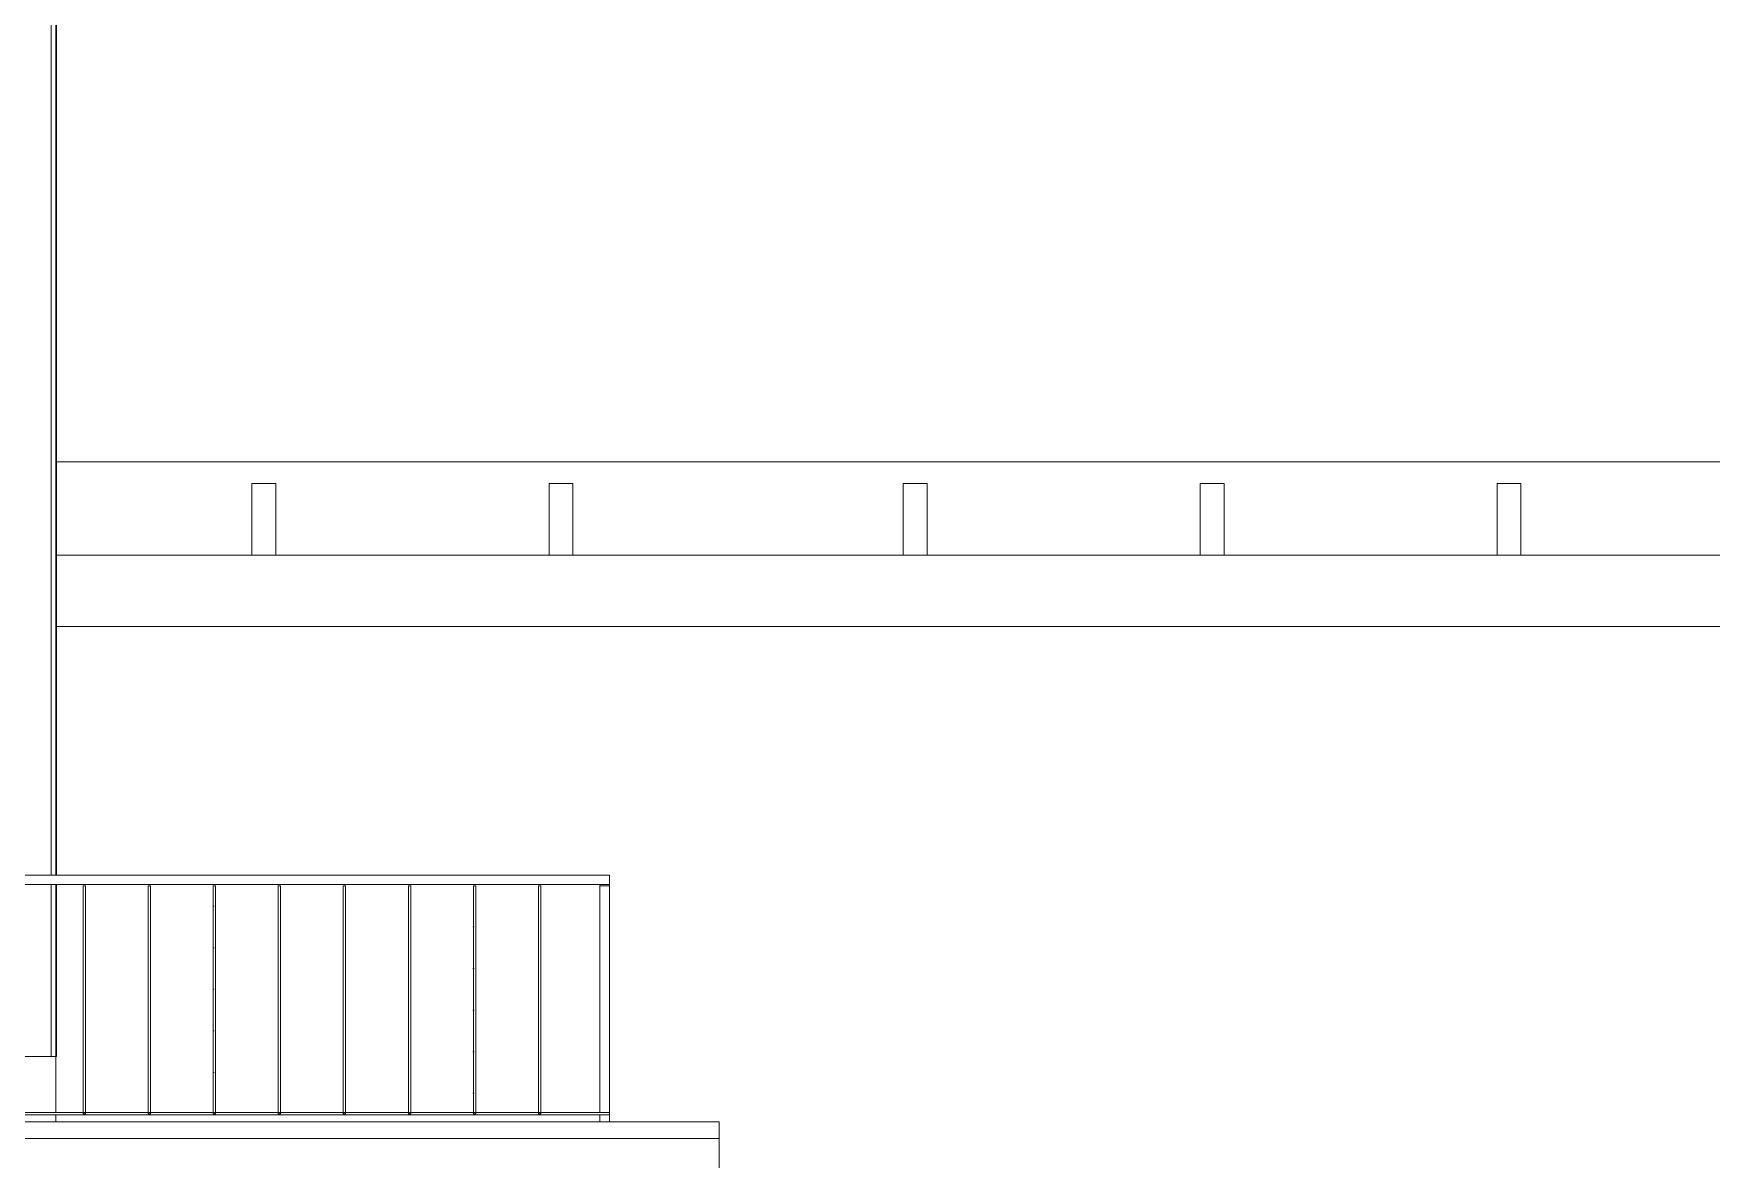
# Model space of a CAD drawing. Header units: metres. Extents: x -111189 to -108577, y -72951 to -72647.
# Drawn here: x -108845.873 to -108842.357, y -72945.691 to -72943.332 of the extents above; entities that cross this region are included whole.
import ezdxf

# ---------------------------------------------------------------- set-up
doc = ezdxf.new("R2010")
doc.units = ezdxf.units.M
doc.header["$MEASUREMENT"] = 0
for name, color, linetype in [('03 - COBERTURA', 7, 'Continuous'), ('03 - LAJES', 7, 'Continuous'), ('04 - TECTO FALSO', 7, 'Continuous'), ('05 - VIGA', 7, 'Continuous'), ('06 - ESCADAS _ GUARDAS', 7, 'Continuous'), ('06 - FORRA', 7, 'Continuous')]:
    doc.layers.add(name, color=color, linetype=linetype)
pattern_1 = [(360, (-108689.58989, -72946.075524), (0.021783658, 0.043567315), [0, -0.043567315])]

# ---------------------------------------------------------------- blocks, each defined once
blk = doc.blocks.new('Corte Elem_1069_1', base_point=(-108689.5899, -72946.0755))
at = {"layer": '03 - LAJES', "color": 7, "linetype": 'Continuous', "lineweight": 13}
blk.add_line((-108844.436, -72946.4956), (-108844.436, -72945.6474), dxfattribs=at)
blk = doc.blocks.new('Corte Elem_1079_1', base_point=(-108689.5899, -72946.0755))
at = {"layer": '03 - COBERTURA', "linetype": 'Continuous', "lineweight": 13}
h = blk.add_hatch(dxfattribs=at)
h.set_pattern_fill('DOTS_0001', color=251, style=0, pattern_type=2)
h.set_pattern_definition(pattern_1)
h.paths.add_polyline_path([(-108847.3358, -72943.1755), (-108847.3358, -72943.3008), (-108845.8358, -72943.3008), (-108845.8358, -72943.1755)])
at = {"layer": '03 - COBERTURA', "color": 7, "linetype": 'Continuous', "lineweight": 13}
for p, q in [((-108845.8358, -72945.0955), (-108845.8358, -72943.1755)), ((-108847.3358, -72943.3755), (-108847.2486, -72943.3793)), ((-108847.2486, -72943.3793), (-108847.1621, -72943.3907)), ((-108847.1621, -72943.3907), (-108847.077, -72943.4096)), ((-108847.077, -72943.4096), (-108846.9938, -72943.4358)), ((-108846.9938, -72943.4358), (-108846.9132, -72943.4692)), ((-108846.9132, -72943.4692), (-108846.8358, -72943.5095)), ((-108846.8358, -72943.5095), (-108846.7622, -72943.5564)), ((-108846.7622, -72943.5564), (-108846.693, -72943.6095)), ((-108846.693, -72943.6095), (-108846.6287, -72943.6684)), ((-108846.6287, -72943.6684), (-108846.5697, -72943.7327)), ((-108846.5697, -72943.7327), (-108846.5166, -72943.8019)), ((-108846.5166, -72943.8019), (-108846.4698, -72943.8755)), ((-108846.4698, -72943.8755), (-108846.4295, -72943.9529)), ((-108846.4295, -72943.9529), (-108846.3961, -72944.0335)), ((-108846.3961, -72944.0335), (-108846.3699, -72944.1167)), ((-108846.3699, -72944.1167), (-108846.351, -72944.2019)), ((-108846.351, -72944.2019), (-108846.3396, -72944.2884)), ((-108846.3396, -72944.2884), (-108846.3358, -72944.3755)), ((-108846.3358, -72944.3755), (-108846.3358, -72945.0955)), ((-108846.3358, -72945.1155), (-108846.3358, -72945.4755)), ((-108845.8358, -72945.4755), (-108845.8358, -72945.1155))]:
    blk.add_line(p, q, dxfattribs=at)
blk = doc.blocks.new('Corte Elem_1181_1', base_point=(-108689.5899, -72946.0755))
at = {"layer": '06 - FORRA', "color": 7, "linetype": 'Continuous', "lineweight": 13}
for p, q in [((-108845.8358, -72945.4755), (-108845.8258, -72945.4755)), ((-108845.8258, -72945.4755), (-108845.8258, -72945.593)), ((-108845.8258, -72945.598), (-108845.8258, -72945.6124))]:
    blk.add_line(p, q, dxfattribs=at)
blk = doc.blocks.new('Corte Elem_1183_1', base_point=(-108689.5899, -72946.0755))
at = {"layer": '06 - FORRA', "color": 7, "linetype": 'Continuous', "lineweight": 13}
for p, q in [((-108846.3143, -72945.4755), (-108846.3358, -72945.4755)), ((-108846.178, -72945.4755), (-108846.3093, -72945.4755)), ((-108846.0417, -72945.4755), (-108846.173, -72945.4755)), ((-108845.9053, -72945.4755), (-108846.0367, -72945.4755)), ((-108845.8358, -72945.4755), (-108845.9003, -72945.4755))]:
    blk.add_line(p, q, dxfattribs=at)
blk = doc.blocks.new('Corte Elem_1206_1', base_point=(-108689.5899, -72946.0755))
at = {"layer": '05 - VIGA', "color": 251, "linetype": 'Continuous', "lineweight": 13}
for p, q in [((-108845.415, -72944.425), (-108845.8246, -72944.425)), ((-108844.7925, -72944.425), (-108845.365, -72944.425)), ((-108844.0506, -72944.425), (-108844.7425, -72944.425)), ((-108843.4281, -72944.425), (-108844.0006, -72944.425)), ((-108842.8062, -72944.425), (-108843.3781, -72944.425)), ((-108842.1831, -72944.425), (-108842.7562, -72944.425)), ((-108841.2031, -72944.575), (-108845.8246, -72944.575))]:
    blk.add_line(p, q, dxfattribs=at)
blk = doc.blocks.new('Corte Elem_1208_1', base_point=(-108689.5899, -72946.0755))
at = {"layer": '05 - VIGA', "color": 251, "linetype": 'Continuous', "lineweight": 13}
for p, q in [((-108845.415, -72944.275), (-108845.415, -72944.425)), ((-108845.365, -72944.275), (-108845.415, -72944.275)), ((-108845.365, -72944.425), (-108845.365, -72944.275)), ((-108845.415, -72944.425), (-108845.365, -72944.425))]:
    blk.add_line(p, q, dxfattribs=at)
blk = doc.blocks.new('Corte Elem_1209_1', base_point=(-108689.5899, -72946.0755))
at = {"layer": '05 - VIGA', "color": 251, "linetype": 'Continuous', "lineweight": 13}
for p, q in [((-108844.7925, -72944.275), (-108844.7925, -72944.425)), ((-108844.7425, -72944.275), (-108844.7925, -72944.275)), ((-108844.7425, -72944.425), (-108844.7425, -72944.275)), ((-108844.7925, -72944.425), (-108844.7425, -72944.425))]:
    blk.add_line(p, q, dxfattribs=at)
blk = doc.blocks.new('Corte Elem_1210_1', base_point=(-108689.5899, -72946.0755))
at = {"layer": '05 - VIGA', "color": 251, "linetype": 'Continuous', "lineweight": 13}
for p, q in [((-108844.0506, -72944.275), (-108844.0506, -72944.425)), ((-108844.0006, -72944.275), (-108844.0506, -72944.275)), ((-108844.0006, -72944.425), (-108844.0006, -72944.275)), ((-108844.0506, -72944.425), (-108844.0006, -72944.425))]:
    blk.add_line(p, q, dxfattribs=at)
blk = doc.blocks.new('Corte Elem_1211_1', base_point=(-108689.5899, -72946.0755))
at = {"layer": '05 - VIGA', "color": 251, "linetype": 'Continuous', "lineweight": 13}
for p, q in [((-108843.4281, -72944.275), (-108843.4281, -72944.425)), ((-108843.3781, -72944.275), (-108843.4281, -72944.275)), ((-108843.3781, -72944.425), (-108843.3781, -72944.275)), ((-108843.4281, -72944.425), (-108843.3781, -72944.425))]:
    blk.add_line(p, q, dxfattribs=at)
blk = doc.blocks.new('Corte Elem_1212_1', base_point=(-108689.5899, -72946.0755))
at = {"layer": '05 - VIGA', "color": 251, "linetype": 'Continuous', "lineweight": 13}
for p, q in [((-108842.8062, -72944.275), (-108842.8062, -72944.425)), ((-108842.7562, -72944.275), (-108842.8062, -72944.275)), ((-108842.7562, -72944.425), (-108842.7562, -72944.275)), ((-108842.8062, -72944.425), (-108842.7562, -72944.425))]:
    blk.add_line(p, q, dxfattribs=at)
blk = doc.blocks.new('Corte Elem_1215_1', base_point=(-108689.5899, -72946.0755))
at = {"layer": '05 - VIGA', "color": 251, "linetype": 'Continuous', "lineweight": 13}
blk.add_line((-108845.8246, -72944.2293), (-108840.8704, -72944.2293), dxfattribs=at)
blk = doc.blocks.new('Corte Elem_1221_1', base_point=(-108689.5899, -72946.0755))
at = {"layer": '06 - FORRA', "color": 251, "linetype": 'Continuous', "lineweight": 13}
blk.add_line((-108845.8247, -72945.4755), (-108845.8252, -72945.4755), dxfattribs=at)
blk = doc.blocks.new('Corte Elem_1224_1', base_point=(-108689.5899, -72946.0755))
at = {"layer": '04 - TECTO FALSO', "color": 7, "linetype": 'Continuous', "lineweight": 13}
for p, q in [((-108849.036, -72945.6124), (-108844.436, -72945.6124)), ((-108844.436, -72945.6474), (-108844.436, -72945.6124)), ((-108849.036, -72945.6474), (-108844.436, -72945.6474))]:
    blk.add_line(p, q, dxfattribs=at)
blk = doc.blocks.new('Corte Elem_1230_1', base_point=(-108689.5899, -72946.0755))
at = {"layer": '06 - FORRA', "color": 251, "linetype": 'Continuous', "lineweight": 13}
for p, q in [((-108845.8246, -72945.0955), (-108845.8246, -72943.1955)), ((-108845.8246, -72945.4755), (-108845.8246, -72945.1155)), ((-108845.8247, -72945.4755), (-108845.8246, -72945.4755))]:
    blk.add_line(p, q, dxfattribs=at)
blk = doc.blocks.new('Corte Elem_1291_1', base_point=(-108689.5899, -72946.0755))
at = {"layer": '06 - FORRA', "linetype": 'Continuous', "lineweight": 13}
h = blk.add_hatch(dxfattribs=at)
h.set_pattern_fill('DOTS_0001', color=251, style=0, pattern_type=2)
h.set_pattern_definition(pattern_1)
h.paths.add_polyline_path([(-108845.8357, -72942.7455), (-108845.8321, -72942.7455), (-108845.8321, -72943.1755), (-108845.8357, -72943.1755), (-108845.8357, -72944.7928), (-108845.8257, -72944.795), (-108845.8257, -72941.7994), (-108845.8307, -72941.7939), (-108845.8257, -72941.7939), (-108845.8257, -72941.5924), (-108845.8357, -72941.5924), (-108845.8357, -72941.8304), (-108845.8335, -72941.8329), (-108845.8357, -72941.8329)])
at = {"layer": '06 - FORRA', "color": 7, "linetype": 'Continuous', "lineweight": 13}
for p, q in [((-108845.8257, -72945.0955), (-108845.8257, -72940.0701)), ((-108845.8357, -72943.1755), (-108845.8357, -72945.0955)), ((-108845.8357, -72945.1155), (-108845.8357, -72945.4755)), ((-108845.8257, -72945.4755), (-108845.8257, -72945.1155)), ((-108845.8258, -72945.4755), (-108845.8257, -72945.4755))]:
    blk.add_line(p, q, dxfattribs=at)
blk = doc.blocks.new('Corte Elem_1305_1', base_point=(-108689.5899, -72946.0755))
at = {"layer": '06 - ESCADAS _ GUARDAS', "linetype": 'Continuous', "lineweight": 13}
h = blk.add_hatch(dxfattribs=at)
h.set_pattern_fill('DOTS_0001', color=251, style=0, pattern_type=2)
h.set_pattern_definition(pattern_1)
h.paths.add_polyline_path([(-108844.6659, -72945.1155), (-108844.6859, -72945.1155), (-108844.6859, -72945.118), (-108844.6659, -72945.118)])
h = blk.add_hatch(dxfattribs=at)
h.set_pattern_fill('DOTS_0001', color=251, style=0, pattern_type=2)
h.set_pattern_definition(pattern_1)
h.paths.add_polyline_path([(-108844.6859, -72945.6124), (-108844.6659, -72945.6124), (-108844.6659, -72945.598), (-108844.6859, -72945.598)])
at = {"layer": '06 - ESCADAS _ GUARDAS', "color": 7, "linetype": 'Continuous', "lineweight": 13}
for p, q in [((-108844.6859, -72945.1155), (-108844.6859, -72945.118)), ((-108844.6659, -72945.1155), (-108844.6659, -72945.118)), ((-108844.6859, -72945.598), (-108844.6859, -72945.6124)), ((-108844.6659, -72945.598), (-108844.6659, -72945.6124))]:
    blk.add_line(p, q, dxfattribs=at)
blk = doc.blocks.new('Corte Elem_1307_1', base_point=(-108689.5899, -72946.0755))
at = {"layer": '06 - ESCADAS _ GUARDAS', "color": 7, "linetype": 'Continuous', "lineweight": 13}
for p, q in [((-108844.6659, -72945.0955), (-108849.301, -72945.0955)), ((-108844.6659, -72945.1155), (-108844.6659, -72945.0955)), ((-108844.6659, -72945.1155), (-108849.301, -72945.1155))]:
    blk.add_line(p, q, dxfattribs=at)
blk = doc.blocks.new('Corte Elem_1308_1', base_point=(-108689.5899, -72946.0755))
at = {"layer": '06 - ESCADAS _ GUARDAS', "linetype": 'Continuous', "lineweight": 13}
h = blk.add_hatch(dxfattribs=at)
h.set_pattern_fill('DOTS_0001', color=251, style=0, pattern_type=2)
h.set_pattern_definition(pattern_1)
h.paths.add_polyline_path([(-108845.4914, -72945.593), (-108845.4964, -72945.593), (-108845.4964, -72945.5955), (-108845.4914, -72945.5955)])
at = {"layer": '06 - ESCADAS _ GUARDAS', "color": 7, "linetype": 'Continuous', "lineweight": 13}
for p, q in [((-108844.6659, -72945.598), (-108849.301, -72945.598)), ((-108845.769, -72945.593), (-108845.9003, -72945.593)), ((-108845.764, -72945.593), (-108845.769, -72945.593)), ((-108845.6327, -72945.593), (-108845.764, -72945.593)), ((-108845.6277, -72945.593), (-108845.6327, -72945.593)), ((-108845.4964, -72945.593), (-108845.6277, -72945.593)), ((-108845.4914, -72945.593), (-108845.4964, -72945.593)), ((-108845.36, -72945.593), (-108845.4914, -72945.593)), ((-108845.355, -72945.593), (-108845.36, -72945.593)), ((-108845.2237, -72945.593), (-108845.355, -72945.593)), ((-108845.2187, -72945.593), (-108845.2237, -72945.593)), ((-108845.0874, -72945.593), (-108845.2187, -72945.593)), ((-108845.0824, -72945.593), (-108845.0874, -72945.593)), ((-108844.9511, -72945.593), (-108845.0824, -72945.593)), ((-108844.9461, -72945.593), (-108844.9511, -72945.593)), ((-108844.8147, -72945.593), (-108844.9461, -72945.593)), ((-108844.8097, -72945.593), (-108844.8147, -72945.593)), ((-108844.6659, -72945.593), (-108844.8097, -72945.593)), ((-108844.6659, -72945.598), (-108844.6659, -72945.593))]:
    blk.add_line(p, q, dxfattribs=at)
blk = doc.blocks.new('Corte Elem_1311_1', base_point=(-108689.5899, -72946.0755))
at = {"layer": '06 - ESCADAS _ GUARDAS', "linetype": 'Continuous', "lineweight": 13}
h = blk.add_hatch(dxfattribs=at)
h.set_pattern_fill('DOTS_0001', color=251, style=0, pattern_type=2)
h.set_pattern_definition(pattern_1)
h.paths.add_polyline_path([(-108844.6659, -72945.118), (-108844.6836, -72945.118), (-108844.6659, -72945.1376)])
h = blk.add_hatch(dxfattribs=at)
h.set_pattern_fill('DOTS_0001', color=251, style=0, pattern_type=2)
h.set_pattern_definition(pattern_1)
h.paths.add_polyline_path([(-108844.6859, -72945.2475), (-108844.6659, -72945.2475), (-108844.6659, -72945.2172), (-108844.6859, -72945.2172)])
at = {"layer": '06 - ESCADAS _ GUARDAS', "color": 7, "linetype": 'Continuous', "lineweight": 13}
for p, q in [((-108844.6859, -72945.118), (-108844.6659, -72945.118)), ((-108844.6859, -72945.593), (-108844.6859, -72945.118)), ((-108844.6659, -72945.593), (-108844.6659, -72945.118))]:
    blk.add_line(p, q, dxfattribs=at)
blk = doc.blocks.new('Corte Elem_1312_1', base_point=(-108689.5899, -72946.0755))
at = {"layer": '06 - ESCADAS _ GUARDAS', "linetype": 'Continuous', "lineweight": 13}
h = blk.add_hatch(dxfattribs=at)
h.set_pattern_fill('DOTS_0001', color=251, style=0, pattern_type=2)
h.set_pattern_definition(pattern_1)
h.paths.add_polyline_path([(-108845.4914, -72945.118), (-108845.4964, -72945.118), (-108845.4964, -72945.593), (-108845.4914, -72945.593)])
blk = doc.blocks.new('Corte Elem_1313_1', base_point=(-108689.5899, -72946.0755))
at = {"layer": '06 - ESCADAS _ GUARDAS', "linetype": 'Continuous', "lineweight": 13}
h = blk.add_hatch(dxfattribs=at)
h.set_pattern_fill('DOTS_0001', color=251, style=0, pattern_type=2)
h.set_pattern_definition(pattern_1)
h.paths.add_polyline_path([(-108845.6327, -72945.5955), (-108845.6277, -72945.5955), (-108845.6277, -72945.118), (-108845.6327, -72945.118)])
blk = doc.blocks.new('Corte Elem_1329_1', base_point=(-108689.5899, -72946.0755))
at = {"layer": '06 - ESCADAS _ GUARDAS', "color": 7, "linetype": 'Continuous', "lineweight": 13}
for p, q in [((-108844.8147, -72945.118), (-108844.8097, -72945.118)), ((-108844.8147, -72945.593), (-108844.8147, -72945.118)), ((-108844.8097, -72945.593), (-108844.8097, -72945.118)), ((-108844.8147, -72945.5955), (-108844.8147, -72945.593)), ((-108844.8147, -72945.5955), (-108844.8097, -72945.5955)), ((-108844.8097, -72945.5955), (-108844.8097, -72945.593))]:
    blk.add_line(p, q, dxfattribs=at)
blk = doc.blocks.new('Corte Elem_1330_1', base_point=(-108689.5899, -72946.0755))
at = {"layer": '06 - ESCADAS _ GUARDAS', "linetype": 'Continuous', "lineweight": 13}
h = blk.add_hatch(dxfattribs=at)
h.set_pattern_fill('DOTS_0001', color=251, style=0, pattern_type=2)
h.set_pattern_definition(pattern_1)
h.paths.add_polyline_path([(-108844.9511, -72945.5955), (-108844.9461, -72945.5955), (-108844.9461, -72945.118), (-108844.9511, -72945.118)])
at = {"layer": '06 - ESCADAS _ GUARDAS', "color": 7, "linetype": 'Continuous', "lineweight": 13}
for p, q in [((-108844.9511, -72945.118), (-108844.9461, -72945.118)), ((-108844.9511, -72945.593), (-108844.9511, -72945.118)), ((-108844.9461, -72945.593), (-108844.9461, -72945.118)), ((-108844.9511, -72945.5955), (-108844.9511, -72945.593)), ((-108844.9511, -72945.5955), (-108844.9461, -72945.5955)), ((-108844.9461, -72945.5955), (-108844.9461, -72945.593))]:
    blk.add_line(p, q, dxfattribs=at)
blk = doc.blocks.new('Corte Elem_1331_1', base_point=(-108689.5899, -72946.0755))
at = {"layer": '06 - ESCADAS _ GUARDAS', "color": 7, "linetype": 'Continuous', "lineweight": 13}
for p, q in [((-108845.0874, -72945.118), (-108845.0824, -72945.118)), ((-108845.0874, -72945.593), (-108845.0874, -72945.118)), ((-108845.0824, -72945.593), (-108845.0824, -72945.118)), ((-108845.0874, -72945.5955), (-108845.0874, -72945.593)), ((-108845.0874, -72945.5955), (-108845.0824, -72945.5955)), ((-108845.0824, -72945.5955), (-108845.0824, -72945.593))]:
    blk.add_line(p, q, dxfattribs=at)
blk = doc.blocks.new('Corte Elem_1332_1', base_point=(-108689.5899, -72946.0755))
at = {"layer": '06 - ESCADAS _ GUARDAS', "color": 7, "linetype": 'Continuous', "lineweight": 13}
for p, q in [((-108845.2237, -72945.118), (-108845.2187, -72945.118)), ((-108845.2237, -72945.593), (-108845.2237, -72945.118)), ((-108845.2187, -72945.593), (-108845.2187, -72945.118)), ((-108845.2237, -72945.5955), (-108845.2237, -72945.593)), ((-108845.2237, -72945.5955), (-108845.2187, -72945.5955)), ((-108845.2187, -72945.5955), (-108845.2187, -72945.593))]:
    blk.add_line(p, q, dxfattribs=at)
blk = doc.blocks.new('Corte Elem_1333_1', base_point=(-108689.5899, -72946.0755))
at = {"layer": '06 - ESCADAS _ GUARDAS', "linetype": 'Continuous', "lineweight": 13}
h = blk.add_hatch(dxfattribs=at)
h.set_pattern_fill('DOTS_0001', color=251, style=0, pattern_type=2)
h.set_pattern_definition(pattern_1)
h.paths.add_polyline_path([(-108845.36, -72945.5955), (-108845.355, -72945.5955), (-108845.355, -72945.118), (-108845.36, -72945.118)])
at = {"layer": '06 - ESCADAS _ GUARDAS', "color": 7, "linetype": 'Continuous', "lineweight": 13}
for p, q in [((-108845.36, -72945.118), (-108845.355, -72945.118)), ((-108845.36, -72945.593), (-108845.36, -72945.118)), ((-108845.355, -72945.593), (-108845.355, -72945.118)), ((-108845.36, -72945.5955), (-108845.36, -72945.593)), ((-108845.36, -72945.5955), (-108845.355, -72945.5955)), ((-108845.355, -72945.5955), (-108845.355, -72945.593))]:
    blk.add_line(p, q, dxfattribs=at)
blk = doc.blocks.new('Corte Elem_1334_1', base_point=(-108689.5899, -72946.0755))
at = {"layer": '06 - ESCADAS _ GUARDAS', "color": 7, "linetype": 'Continuous', "lineweight": 13}
for p, q in [((-108845.4964, -72945.118), (-108845.4914, -72945.118)), ((-108845.4964, -72945.593), (-108845.4964, -72945.118)), ((-108845.4914, -72945.593), (-108845.4914, -72945.118)), ((-108845.4964, -72945.5955), (-108845.4964, -72945.593)), ((-108845.4964, -72945.5955), (-108845.4914, -72945.5955)), ((-108845.4914, -72945.5955), (-108845.4914, -72945.593))]:
    blk.add_line(p, q, dxfattribs=at)
blk = doc.blocks.new('Corte Elem_1335_1', base_point=(-108689.5899, -72946.0755))
at = {"layer": '06 - ESCADAS _ GUARDAS', "color": 7, "linetype": 'Continuous', "lineweight": 13}
for p, q in [((-108845.6327, -72945.118), (-108845.6277, -72945.118)), ((-108845.6327, -72945.593), (-108845.6327, -72945.118)), ((-108845.6277, -72945.593), (-108845.6277, -72945.118)), ((-108845.6327, -72945.5955), (-108845.6327, -72945.593)), ((-108845.6327, -72945.5955), (-108845.6277, -72945.5955)), ((-108845.6277, -72945.5955), (-108845.6277, -72945.593))]:
    blk.add_line(p, q, dxfattribs=at)
blk = doc.blocks.new('Corte Elem_1336_1', base_point=(-108689.5899, -72946.0755))
at = {"layer": '06 - ESCADAS _ GUARDAS', "color": 7, "linetype": 'Continuous', "lineweight": 13}
for p, q in [((-108845.769, -72945.118), (-108845.764, -72945.118)), ((-108845.769, -72945.593), (-108845.769, -72945.118)), ((-108845.764, -72945.593), (-108845.764, -72945.118)), ((-108845.769, -72945.5955), (-108845.769, -72945.593)), ((-108845.769, -72945.5955), (-108845.764, -72945.5955)), ((-108845.764, -72945.5955), (-108845.764, -72945.593))]:
    blk.add_line(p, q, dxfattribs=at)
blk = doc.blocks.new('Corte Elem_1427_1', base_point=(-108689.5899, -72946.0755))
at = {"layer": '06 - FORRA', "linetype": 'Continuous', "lineweight": 13}
h = blk.add_hatch(dxfattribs=at)
h.set_pattern_fill('DOTS_0001', color=251, style=0, pattern_type=2)
h.set_pattern_definition(pattern_1)
h.paths.add_polyline_path([(-108845.8253, -72945.4755), (-108845.8258, -72945.4755), (-108845.8258, -72945.593), (-108845.8253, -72945.593)])
h = blk.add_hatch(dxfattribs=at)
h.set_pattern_fill('DOTS_0001', color=251, style=0, pattern_type=2)
h.set_pattern_definition(pattern_1)
h.paths.add_polyline_path([(-108845.8258, -72945.598), (-108845.8258, -72945.6124), (-108845.8253, -72945.6124), (-108845.8253, -72945.598)])
at = {"layer": '06 - FORRA', "color": 7, "linetype": 'Continuous', "lineweight": 13}
blk.add_line((-108845.8253, -72945.4755), (-108845.8257, -72945.4755), dxfattribs=at)
at = {"layer": '06 - FORRA', "color": 251, "linetype": 'Continuous', "lineweight": 13}
blk.add_line((-108845.8252, -72945.4755), (-108845.8253, -72945.4755), dxfattribs=at)

msp = doc.modelspace()

# ---------------------------------------------------------------- block references
at = {"layer": '03 - COBERTURA', "lineweight": 0}
msp.add_blockref('Corte Elem_1079_1', (-108689.5899, -72946.0755), dxfattribs=at)
at = {"layer": '03 - LAJES', "lineweight": 0}
msp.add_blockref('Corte Elem_1069_1', (-108689.5899, -72946.0755), dxfattribs=at)
at = {"layer": '04 - TECTO FALSO', "lineweight": 0}
msp.add_blockref('Corte Elem_1224_1', (-108689.5899, -72946.0755), dxfattribs=at)
at = {"layer": '05 - VIGA', "lineweight": 0}
for name in ['Corte Elem_1215_1', 'Corte Elem_1208_1', 'Corte Elem_1209_1', 'Corte Elem_1210_1', 'Corte Elem_1211_1', 'Corte Elem_1212_1', 'Corte Elem_1206_1']:
    msp.add_blockref(name, (-108689.5899, -72946.0755), dxfattribs=at)
at = {"layer": '06 - ESCADAS _ GUARDAS', "lineweight": 0}
for name in ['Corte Elem_1307_1', 'Corte Elem_1336_1', 'Corte Elem_1313_1', 'Corte Elem_1335_1', 'Corte Elem_1312_1', 'Corte Elem_1334_1', 'Corte Elem_1333_1', 'Corte Elem_1332_1', 'Corte Elem_1331_1', 'Corte Elem_1330_1', 'Corte Elem_1329_1', 'Corte Elem_1305_1', 'Corte Elem_1311_1', 'Corte Elem_1308_1']:
    msp.add_blockref(name, (-108689.5899, -72946.0755), dxfattribs=at)
at = {"layer": '06 - FORRA', "lineweight": 0}
for name in ['Corte Elem_1291_1', 'Corte Elem_1230_1', 'Corte Elem_1183_1', 'Corte Elem_1181_1', 'Corte Elem_1427_1', 'Corte Elem_1221_1']:
    msp.add_blockref(name, (-108689.5899, -72946.0755), dxfattribs=at)

doc.saveas('drawing.dxf')
